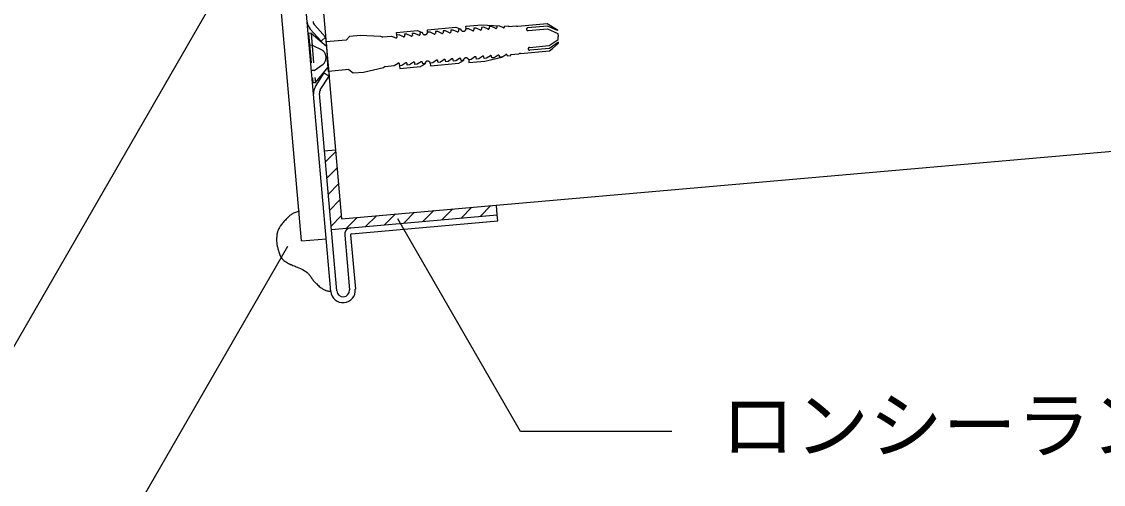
# Model space of a CAD drawing. Units: millimetres, scale not verified. Extents: x -433 to 367, y -619 to 611.
# Drawn here: x -306.4 to -86.9, y 240.3 to 334.1 of the extents above; entities that cross this region are included whole.
import ezdxf
from ezdxf.enums import TextEntityAlignment as Align

# ---------------------------------------------------------------- set-up
doc = ezdxf.new("R2010")
doc.units = ezdxf.units.MM
doc.header["$LTSCALE"] = 5
doc.linetypes.add('DASHED1', pattern=[1.8, 1.2, -0.6])
for name, color, linetype in [('2-2_in line', 7, 'Continuous'), ('2-4_out line', 2, 'Continuous'), ('2-6_鋼板・アングル', 2, 'Continuous'), ('2-7_ビス', 7, 'Continuous'), ('2-A_moji', 7, 'Continuous'), ('2-D_ハッチ他', 4, 'Continuous')]:
    doc.layers.add(name, color=color, linetype=linetype)
doc.styles.add('ＭＳ ゴシック', font='')
doc.styles.get('ＭＳ ゴシック').set_extended_font_data('MS Gothic')

msp = doc.modelspace()

# ---------------------------------------------------------------- linework, layer by layer
at = {"layer": '2-2_in line'}
for p, q in [((-252.373, 418.704), (-241.479, 294.179)), ((-244.99, 307.925), (-242.699, 308.126)), ((-241.479, 294.179), (-210.099, 296.925)), ((-209.876, 294.936), (-210.05, 296.929)), ((-243.596, 291.986), (-238.814, 292.405))]:
    msp.add_line(p, q, dxfattribs=at)
for points in [[(-250.03, 295.659), (-250.159, 295.629), (-250.38, 295.577), (-250.599, 295.52), (-250.815, 295.455), (-251.026, 295.381), (-251.231, 295.294), (-251.346, 295.236), (-251.434, 295.188), (-251.583, 295.096), (-251.726, 294.996), (-251.866, 294.889), (-252.002, 294.776), (-252.135, 294.66), (-252.211, 294.591), (-252.298, 294.508), (-252.447, 294.365), (-252.593, 294.219), (-252.736, 294.07), (-252.877, 293.92), (-253.016, 293.769), (-253.096, 293.68), (-253.179, 293.587), (-253.321, 293.424), (-253.461, 293.26), (-253.597, 293.092), (-253.729, 292.921), (-253.855, 292.746), (-253.926, 292.642), (-253.987, 292.549), (-254.087, 292.385), (-254.181, 292.217), (-254.267, 292.046), (-254.345, 291.871), (-254.413, 291.693), (-254.448, 291.588), (-254.482, 291.471), (-254.532, 291.266), (-254.571, 291.058), (-254.6, 290.848)], [(-254.6, 290.848), (-254.621, 290.636), (-254.636, 290.423), (-254.642, 290.299), (-254.648, 290.149), (-254.652, 289.892), (-254.649, 289.635), (-254.636, 289.379), (-254.612, 289.125), (-254.576, 288.873), (-254.549, 288.728), (-254.526, 288.622), (-254.481, 288.441), (-254.43, 288.261), (-254.377, 288.081), (-254.321, 287.901), (-254.264, 287.721), (-254.232, 287.616), (-254.196, 287.496), (-254.135, 287.29), (-254.07, 287.085), (-254, 286.883), (-253.92, 286.687), (-253.827, 286.498), (-253.766, 286.392), (-253.705, 286.298), (-253.588, 286.142), (-253.458, 285.995), (-253.317, 285.856), (-253.168, 285.725), (-253.011, 285.602), (-252.918, 285.535), (-252.809, 285.46), (-252.616, 285.338), (-252.419, 285.225), (-252.219, 285.118), (-252.016, 285.018), (-251.81, 284.923), (-251.691, 284.869), (-251.562, 284.813)], [(-251.562, 284.813), (-251.34, 284.718), (-251.117, 284.625), (-250.893, 284.533), (-250.668, 284.442), (-250.443, 284.35), (-250.312, 284.296), (-250.136, 284.223), (-249.834, 284.092), (-249.537, 283.953), (-249.245, 283.803), (-248.963, 283.638), (-248.694, 283.456), (-248.544, 283.341), (-248.493, 283.299), (-248.407, 283.224), (-248.323, 283.147), (-248.242, 283.067), (-248.163, 282.985), (-248.087, 282.9), (-248.045, 282.849), (-247.978, 282.765), (-247.868, 282.616), (-247.763, 282.463), (-247.66, 282.308), (-247.557, 282.154), (-247.452, 282.002), (-247.388, 281.915), (-247.321, 281.829), (-247.2, 281.683), (-247.075, 281.541), (-246.945, 281.402), (-246.812, 281.266), (-246.678, 281.131), (-246.599, 281.053), (-246.501, 280.955), (-246.331, 280.788), (-246.158, 280.623), (-245.982, 280.462), (-245.802, 280.307)], [(-245.802, 280.307), (-245.615, 280.16), (-245.503, 280.078), (-245.437, 280.032), (-245.32, 279.956), (-245.201, 279.884), (-245.079, 279.816), (-244.955, 279.754), (-244.828, 279.698), (-244.754, 279.668), (-244.648, 279.63), (-244.464, 279.575), (-244.277, 279.529), (-244.086, 279.491), (-243.895, 279.458), (-243.702, 279.429), (-243.59, 279.413)]]:
    msp.add_lwpolyline(points, dxfattribs=at)
at = {"layer": '2-4_out line'}
for p, q in [((-249.617, 289.675), (-256.845, 372.292)), ((-210.099, 296.925), (191.803, 332.086)), ((-249.617, 289.675), (-244.526, 290.12))]:
    msp.add_line(p, q, dxfattribs=at)
at = {"layer": '2-6_鋼板・アングル'}
for p, q in [((-248.431, 334.041), (-249.334, 344.369)), ((-247.807, 332.627), (-245.586, 330.208)), ((-246.923, 333.439), (-244.702, 331.02)), ((-245.586, 330.208), (-244.702, 331.02)), ((-246.787, 320.965), (-245.019, 323.733)), ((-245.776, 320.32), (-244.008, 323.087)), ((-245.019, 323.733), (-244.008, 323.087)), ((-243.653, 279.434), (-247.155, 319.464)), ((-242.458, 279.538), (-245.96, 319.569)), ((-239.562, 292.339), (-209.876, 294.936)), ((-209.771, 293.741), (-209.876, 294.936)), ((-239.458, 291.144), (-209.771, 293.741)), ((-240.835, 290.823), (-239.867, 279.765)), ((-239.639, 290.927), (-238.672, 279.869))]:
    msp.add_line(p, q, dxfattribs=at)
at = {"layer": '2-6_鋼板・アングル', "color": 4}
for p, q in [((-247.155, 319.464), (-248.431, 334.041)), ((-244.702, 331.02), (-244.008, 323.087))]:
    msp.add_line(p, q, dxfattribs=at)
at = {"layer": '2-6_鋼板・アングル'}
for centre, radius, start, end in [((-246.04, 334.25), 2.4, 185, 222.56859), ((-246.04, 334.25), 1.2, 185, 222.56859), ((-244.764, 319.674), 2.4, 147.43141, 185), ((-244.764, 319.674), 1.2, 147.43141, 185), ((-239.44, 290.945), 1.4, 95, 185), ((-239.44, 290.945), 0.2, 95, 185), ((-241.163, 279.651), 2.5, 185, 5), ((-241.163, 279.651), 1.3, 185, 5)]:
    msp.add_arc(centre, radius, start, end, dxfattribs=at)
at = {"layer": '2-7_ビス', "linetype": 'DASHED1'}
for p, q in [((-247.655, 331.784), (-246.783, 321.822)), ((-247.655, 331.784), (-244.54, 329.171)), ((-225.081, 331.921), (-225.081, 331.921)), ((-225.081, 331.921), (-225.081, 331.921)), ((-209.474, 333.287), (-208.615, 332.927)), ((-247.441, 329.343), (-247.939, 329.3)), ((-247.441, 329.343), (-245.479, 328.428)), ((-208.922, 326.972), (-208.138, 327.476)), ((-246.997, 324.263), (-245.223, 325.505)), ((-246.783, 321.822), (-244.17, 324.937)), ((-224.529, 325.607), (-224.529, 325.607)), ((-224.529, 325.607), (-224.529, 325.607)), ((-246.997, 324.263), (-247.495, 324.219)), ((-247.281, 321.778), (-246.783, 321.822))]:
    msp.add_line(p, q, dxfattribs=at)
for points in [[(-205.663, 333.243), (-199.735, 333.761), (-199.048, 333.379), (-197.651, 332.495), (-197.638, 332.346), (-199.691, 333.256), (-203.647, 332.91)], [(-247.655, 331.784), (-248.153, 331.74), (-247.281, 321.778)], [(-230.215, 330.998), (-230.3, 331.972), (-226.083, 332.341), (-225.082, 331.925), (-225.081, 331.921)], [(-227.334, 331.181), (-228.2, 331.615), (-228.675, 331.574), (-228.662, 331.224)], [(-225.778, 331.375), (-226.639, 331.752), (-227.115, 331.71), (-227.102, 331.362)], [(-225.081, 331.921), (-225.557, 331.875), (-225.546, 331.558)], [(-224.011, 331.982), (-224.057, 332.518), (-218.282, 333.024), (-217.278, 332.603)], [(-222.652, 331.591), (-223.518, 332.025), (-224.011, 331.982)], [(-221.091, 331.727), (-221.957, 332.161), (-222.433, 332.12), (-222.419, 331.771)], [(-219.531, 331.864), (-220.396, 332.298), (-220.872, 332.256), (-220.859, 331.908)], [(-217.975, 332.058), (-218.836, 332.434), (-219.311, 332.393), (-219.298, 332.045)], [(-217.278, 332.603), (-217.753, 332.558), (-217.742, 332.237)], [(-216.207, 332.664), (-216.254, 333.201), (-213.018, 333.484), (-209.474, 333.287), (-209.95, 333.244), (-209.94, 332.935)], [(-214.848, 332.274), (-215.714, 332.707), (-216.207, 332.664)], [(-213.291, 332.442), (-214.154, 332.849), (-214.629, 332.802), (-214.616, 332.454)], [(-211.733, 332.611), (-212.595, 333.001), (-213.07, 332.955), (-213.058, 332.621)], [(-210.174, 332.77), (-211.035, 333.147), (-211.51, 333.103), (-211.499, 332.78)], [(-208.38, 333.078), (-208.392, 333.211), (-207.611, 333.28), (-207.598, 333.13), (-205.996, 333.27), (-205.996, 333.264)], [(-203.596, 332.328), (-199.64, 332.675), (-197.588, 331.765), (-197.534, 331.15)], [(-240.536, 330.399), (-244.616, 330.042), (-244.355, 327.054)], [(-240.536, 330.399), (-239.78, 331.218), (-237.69, 331.401), (-233.54, 331.214), (-233.113, 331.008), (-233.116, 331.048), (-231.309, 331.206), (-230.45, 330.847)], [(-228.895, 331.045), (-229.76, 331.479), (-230.253, 331.435)], [(-205.176, 327.677), (-199.248, 328.196), (-198.638, 328.692), (-197.416, 329.805), (-197.429, 329.954), (-199.292, 328.702), (-203.249, 328.355)], [(-203.3, 328.937), (-199.343, 329.283), (-197.48, 330.535), (-197.534, 331.15)], [(-215.66, 326.416), (-215.613, 325.879), (-212.377, 326.162), (-208.922, 326.972), (-209.397, 326.931), (-209.442, 327.237)], [(-212.827, 327.141), (-213.606, 326.591), (-214.082, 326.554), (-214.13, 326.899)], [(-211.263, 327.246), (-212.044, 326.712), (-212.52, 326.674), (-212.567, 327.006)], [(-209.701, 327.36), (-210.483, 326.839), (-210.959, 326.8), (-211.004, 327.119)], [(-207.88, 327.368), (-207.869, 327.234), (-207.088, 327.303), (-207.101, 327.452), (-205.5, 327.592), (-205.5, 327.599)], [(-240.014, 324.422), (-244.093, 324.065), (-244.355, 327.054)], [(-240.014, 324.422), (-239.127, 323.747), (-237.036, 323.93), (-232.982, 324.835), (-232.597, 325.111), (-232.594, 325.071), (-230.786, 325.229), (-230.003, 325.732)], [(-229.745, 325.625), (-229.66, 324.65), (-225.442, 325.019), (-224.528, 325.603), (-224.529, 325.607)], [(-228.437, 325.808), (-229.214, 325.23), (-229.707, 325.187)], [(-226.876, 325.944), (-227.653, 325.367), (-228.129, 325.325), (-228.177, 325.671)], [(-225.31, 326.024), (-226.092, 325.503), (-226.568, 325.462), (-226.616, 325.807)], [(-224.529, 325.607), (-225.005, 325.569), (-225.05, 325.884)], [(-222.194, 326.354), (-222.971, 325.776), (-223.464, 325.733)], [(-223.464, 325.733), (-223.417, 325.196), (-217.642, 325.702), (-216.725, 326.29)], [(-220.633, 326.49), (-221.41, 325.913), (-221.886, 325.871), (-221.933, 326.216)], [(-219.072, 326.627), (-219.85, 326.049), (-220.325, 326.008), (-220.373, 326.353)], [(-217.507, 326.706), (-218.289, 326.186), (-218.765, 326.144), (-218.812, 326.49)], [(-216.725, 326.29), (-217.201, 326.252), (-217.246, 326.57)], [(-214.39, 327.037), (-215.167, 326.459), (-215.66, 326.416)]]:
    msp.add_lwpolyline(points, dxfattribs=at)
msp.add_arc((-246.457, 326.87), 1.84, 312.11751, 57.88248, dxfattribs=at)
for centre, major_axis, start_param, end_param in [((-225.772, 331.583), (0.228, 0.02), 4.6066597, 6.0519827), ((-224.549, 331.989), (0.534, 0.047), 3.1858044, 6.2389735), ((-222.646, 331.8), (0.228, 0.02), 4.6066597, 6.0519827), ((-221.085, 331.936), (0.228, 0.02), 4.6066597, 6.0519827), ((-219.525, 332.073), (0.228, 0.02), 4.6066597, 6.0519827), ((-217.969, 332.266), (0.228, 0.02), 4.6066597, 6.0519827), ((-216.746, 332.672), (0.534, 0.047), 3.1858044, 6.2389735), ((-214.842, 332.482), (0.228, 0.02), 4.6066597, 6.0519827), ((-213.285, 332.651), (0.228, 0.02), 4.6066597, 6.0519827), ((-211.727, 332.82), (0.228, 0.02), 4.6066597, 6.0519827), ((-210.168, 332.978), (0.228, 0.02), 4.6066597, 6.0519827), ((-208.553, 333.075), (0.173, 0.015), 4.1060148, 6.2013378), ((-205.762, 333.963), (0.797, 0.07), 4.3356773, 4.7570176), ((-203.612, 332.62), (0.32, 0.028), 1.6025621, 4.7441547), ((-230.387, 330.994), (0.171, 0.015), 4.1203058, 6.2147054), ((-228.889, 331.253), (0.228, 0.02), 4.6066597, 6.0519827), ((-227.328, 331.39), (0.228, 0.02), 4.6066597, 6.0519827), ((-212.785, 326.937), (0.228, 0.02), 0.2312026, 1.6765256), ((-211.221, 327.041), (0.228, 0.02), 0.2312026, 1.6765256), ((-209.658, 327.155), (0.228, 0.02), 0.2312026, 1.6765256), ((-208.052, 327.34), (0.173, 0.015), 0.0818475, 2.1771705), ((-205.148, 326.95), (0.797, 0.07), 1.5261677, 1.947508), ((-203.264, 328.647), (0.32, 0.028), 1.5390306, 4.6806232), ((-229.915, 325.599), (0.171, 0.015), 0.06848, 2.1628795), ((-228.394, 325.603), (0.228, 0.02), 0.2312026, 1.6765256), ((-226.834, 325.74), (0.228, 0.02), 0.2312026, 1.6765256), ((-225.268, 325.82), (0.228, 0.02), 0.2312026, 1.6765256), ((-223.993, 325.633), (0.534, 0.047), 0.0442118, 3.0973809), ((-222.152, 326.149), (0.228, 0.02), 0.2312026, 1.6765256), ((-220.591, 326.286), (0.228, 0.02), 0.2312026, 1.6765256), ((-219.03, 326.422), (0.228, 0.02), 0.2312026, 1.6765256), ((-217.465, 326.502), (0.228, 0.02), 0.2312026, 1.6765256), ((-216.19, 326.315), (0.534, 0.047), 0.0442118, 3.0973809), ((-214.348, 326.832), (0.228, 0.02), 0.2312026, 1.6765256)]:
    msp.add_ellipse(centre, major_axis=major_axis, ratio=0.909574, start_param=start_param, end_param=end_param, dxfattribs=at)
at = {"layer": '2-A_moji'}
msp.add_line((-361.226, 176.026), (-250.882, 367.147), dxfattribs=at)
for points in [[(-174.462, 251.026), (-205.157, 251.026), (-230.073, 294.182)], [(-271.073, 201.026), (-302.932, 201.026), (-252.381, 288.583)]]:
    msp.add_lwpolyline(points, dxfattribs=at)
at = {"layer": '2-D_ハッチ他'}
for p, q in [((-244.788, 305.618), (-242.665, 307.741)), ((-244.504, 302.367), (-242.381, 304.49)), ((-244.219, 299.116), (-242.096, 301.239)), ((-243.935, 295.865), (-241.812, 297.988)), ((-217.222, 294.294), (-215.021, 296.494)), ((-213.347, 294.633), (-211.147, 296.833)), ((-243.651, 292.614), (-241.528, 294.737)), ((-240.469, 292.26), (-238.269, 294.46)), ((-236.594, 292.599), (-234.394, 294.799)), ((-232.72, 292.938), (-230.52, 295.138)), ((-228.845, 293.277), (-226.645, 295.477)), ((-224.971, 293.616), (-222.77, 295.816)), ((-221.096, 293.955), (-218.896, 296.155))]:
    msp.add_line(p, q, dxfattribs=at)

# ---------------------------------------------------------------- texts
at = {"layer": '2-A_moji', "style": 'ＭＳ ゴシック'}
msp.add_text('ロンシーラントＴＢ', height=11, dxfattribs=at).set_placement((-164.462, 243.526), align=Align.BOTTOM_LEFT)

doc.saveas('drawing.dxf')
